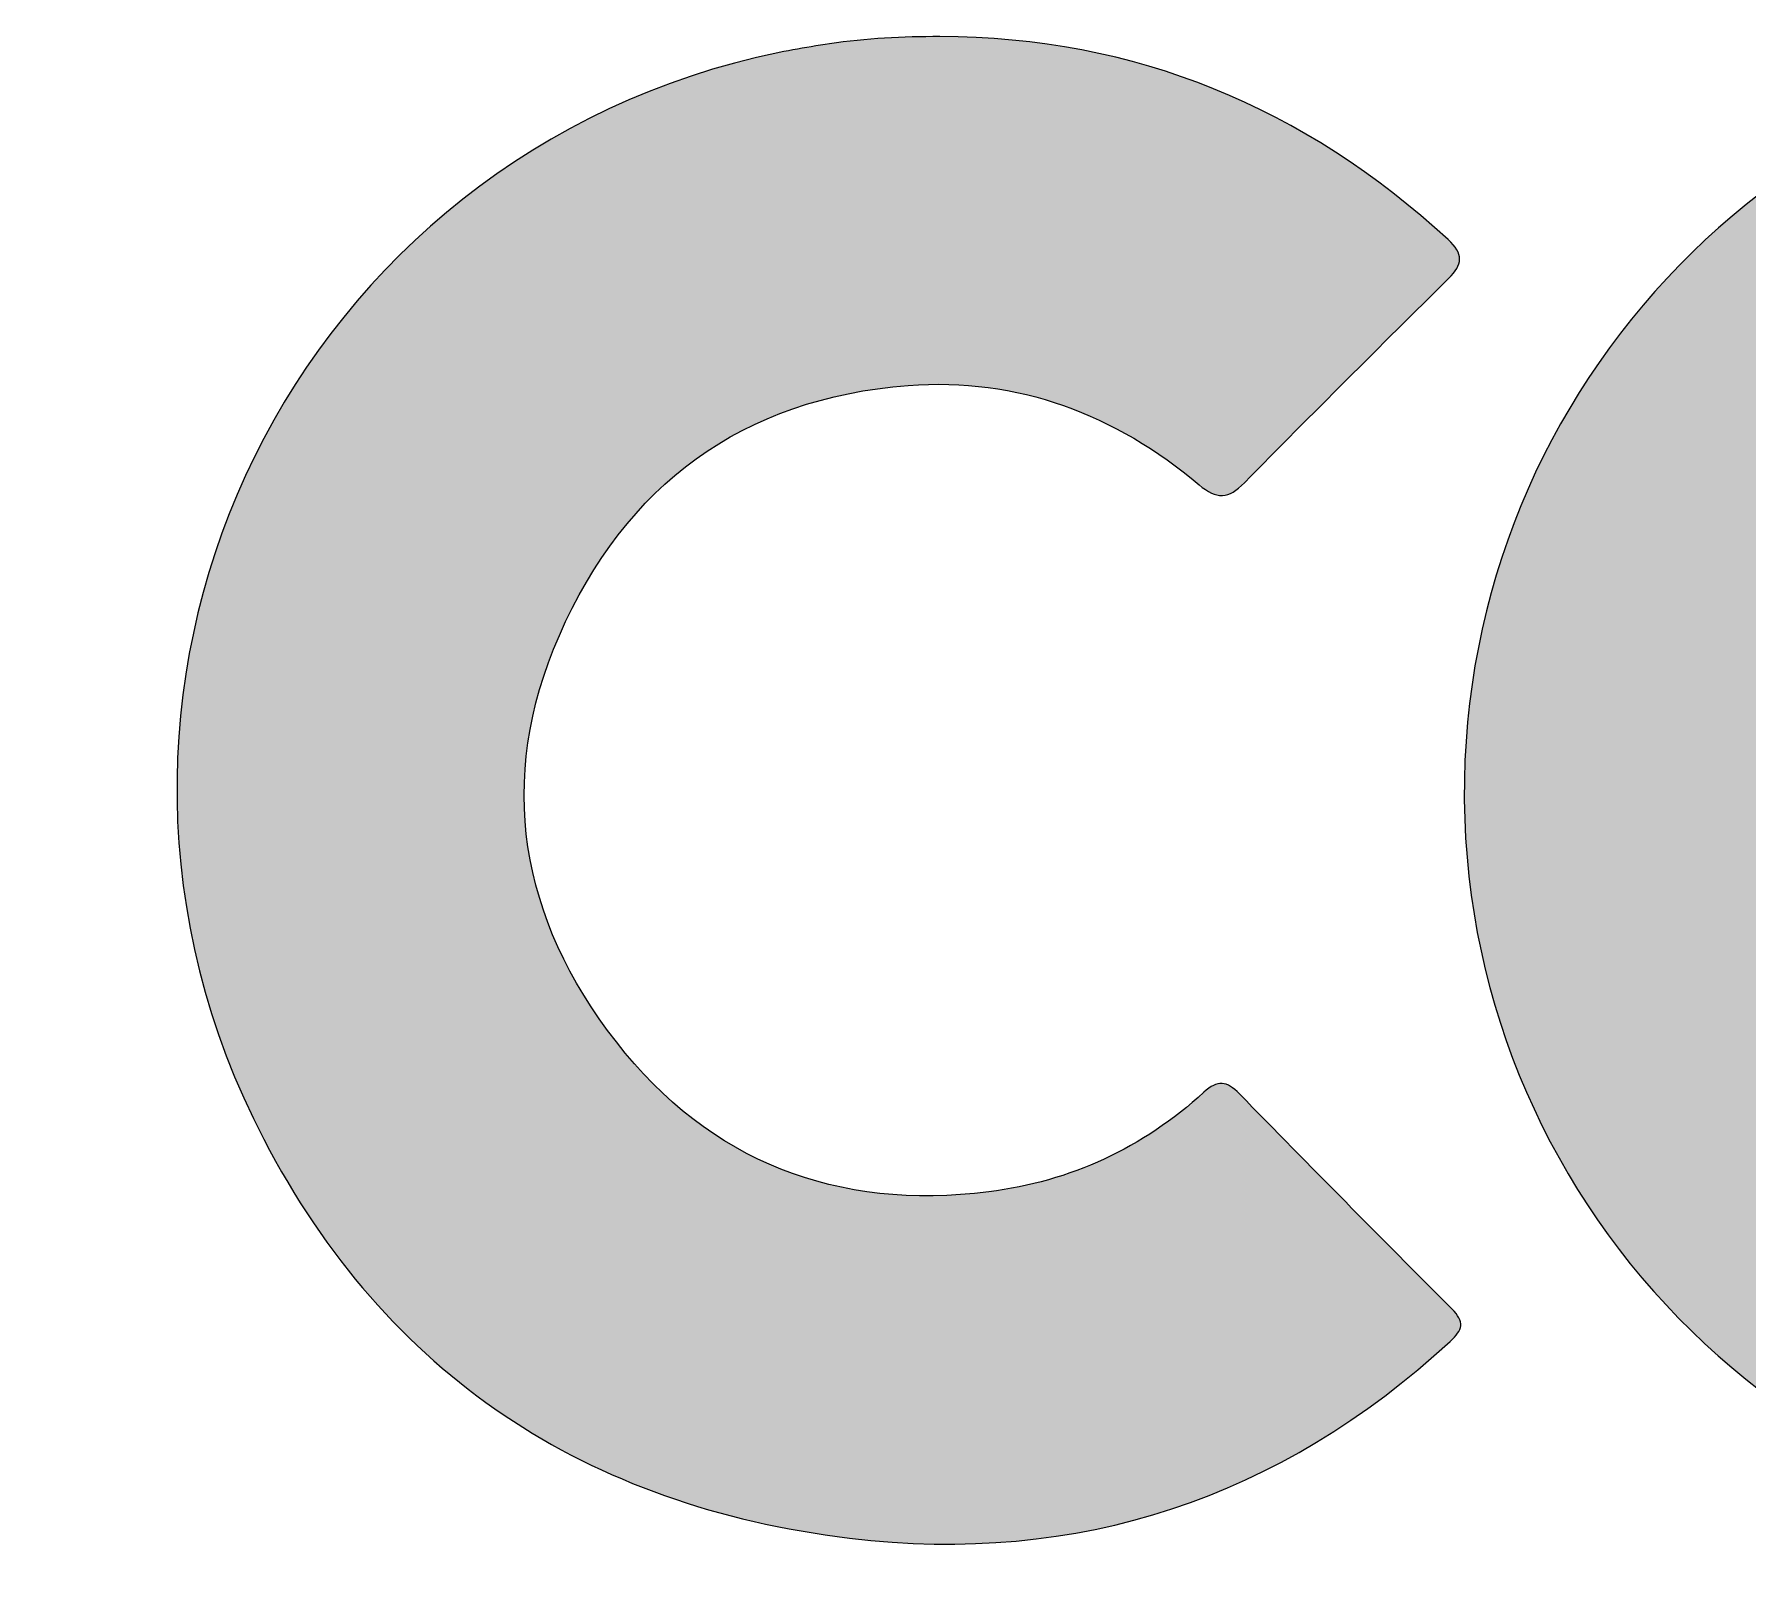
# Model space of a CAD drawing. Extents: x 560 to 1440, y -1293 to -707.
# Drawn here: x 662.8 to 822.6, y -849.6 to -706.7 of the extents above; entities that cross this region are included whole.
import ezdxf

# ---------------------------------------------------------------- set-up
doc = ezdxf.new("R2010")
doc.units = 0
doc.header["$MEASUREMENT"] = 0
doc.layers.add('katman 1', color=7, linetype='Continuous')

# ---------------------------------------------------------------- blocks, each defined once
blk = doc.blocks.new('block 3')
at = {"layer": 'katman 1', "true_color": 0x010101}
h = blk.add_hatch(color=18, dxfattribs=at)
h.dxf.hatch_style = 2
edge = h.paths.add_edge_path()
edge.add_spline(control_points=[(747.27, -706.92), (765.59, -706.94), (781.26, -713.55), (794.69, -725.85), (796.15, -727.19), (796.07, -728.16), (794.74, -729.48), (788.36, -735.8), (781.99, -742.13), (775.7, -748.54), (774.19, -750.08), (773.1, -750.12), (771.46, -748.73), (763.63, -742.15), (754.58, -738.69), (744.32, -739.47), (728.85, -740.65), (717.92, -748.76), (711.78, -762.8), (705.85, -776.33), (708.14, -789.25), (717.1, -800.73), (725.86, -811.95), (737.67, -816.49), (751.84, -814.71), (759.5, -813.74), (766.21, -810.63), (771.9, -805.42), (773.18, -804.24), (774.05, -804.36), (775.22, -805.57), (781.79, -812.29), (788.4, -818.98), (795.04, -825.63), (796.26, -826.85), (796.07, -827.58), (794.87, -828.68), (778.97, -843.31), (760.23, -849.6), (738.85, -847.02), (714.36, -844.06), (695.64, -831.8), (684.21, -809.81), (662.8, -768.64), (685.77, -719.48), (730.18, -708.86), (732.43, -708.32), (734.71, -707.93), (736.99, -707.59), (740.4, -707.09), (743.83, -706.91), (747.27, -706.92)], knot_values=[0, 0, 0, 0, 1, 1, 1, 2, 2, 2, 3, 3, 3, 4, 4, 4, 5, 5, 5, 6, 6, 6, 7, 7, 7, 8, 8, 8, 9, 9, 9, 10, 10, 10, 11, 11, 11, 12, 12, 12, 13, 13, 13, 14, 14, 14, 15, 15, 15, 16, 16, 16, 17, 17, 17, 17], degree=3, periodic=1)
h = blk.add_hatch(color=18, dxfattribs=at)
h.dxf.hatch_style = 2
edge = h.paths.add_edge_path()
edge.add_spline(control_points=[(936.86, -777.49), (936.85, -816.35), (905.18, -847.77), (865.88, -847.61), (826.94, -847.45), (795.53, -815.23), (796.21, -776.27), (796.88, -737.68), (828.55, -706.7), (867.2, -707.02), (905.37, -707.33), (936.86, -738.94), (936.86, -777.49)], knot_values=[0, 0, 0, 0, 1, 1, 1, 2, 2, 2, 3, 3, 3, 4, 4, 4, 4], degree=3, periodic=1)
edge = h.paths.add_edge_path()
edge.add_spline(control_points=[(866.89, -739.41), (846.1, -739.3), (829.06, -756.08), (828.59, -776.44), (828.12, -796.55), (844.2, -815.15), (866.77, -815.31), (886.78, -815.46), (904.08, -798.17), (904.48, -778.45), (904.91, -757.56), (888.05, -739.57), (866.89, -739.41)], knot_values=[0, 0, 0, 0, 1, 1, 1, 2, 2, 2, 3, 3, 3, 4, 4, 4, 4], degree=3, periodic=1)
at = {"layer": 'katman 1', "lineweight": 0}
for points, knots in [([(747.27, -706.92), (765.59, -706.94), (781.26, -713.55), (794.69, -725.85), (796.15, -727.19), (796.07, -728.16), (794.74, -729.48), (788.36, -735.8), (781.99, -742.13), (775.7, -748.54), (774.19, -750.08), (773.1, -750.12), (771.46, -748.73), (763.63, -742.15), (754.58, -738.69), (744.32, -739.47), (728.85, -740.65), (717.92, -748.76), (711.78, -762.8), (705.85, -776.33), (708.14, -789.25), (717.1, -800.73), (725.86, -811.95), (737.67, -816.49), (751.84, -814.71), (759.5, -813.74), (766.21, -810.63), (771.9, -805.42), (773.18, -804.24), (774.05, -804.36), (775.22, -805.57), (781.79, -812.29), (788.4, -818.98), (795.04, -825.63), (796.26, -826.85), (796.07, -827.58), (794.87, -828.68), (778.97, -843.31), (760.23, -849.6), (738.85, -847.02), (714.36, -844.06), (695.64, -831.8), (684.21, -809.81), (662.8, -768.64), (685.77, -719.48), (730.18, -708.86), (732.43, -708.32), (734.71, -707.93), (736.99, -707.59), (740.4, -707.09), (743.83, -706.91), (747.27, -706.92)], [0, 0, 0, 0, 1, 1, 1, 2, 2, 2, 3, 3, 3, 4, 4, 4, 5, 5, 5, 6, 6, 6, 7, 7, 7, 8, 8, 8, 9, 9, 9, 10, 10, 10, 11, 11, 11, 12, 12, 12, 13, 13, 13, 14, 14, 14, 15, 15, 15, 16, 16, 16, 17, 17, 17, 17]), ([(936.86, -777.49), (936.85, -816.35), (905.18, -847.77), (865.88, -847.61), (826.94, -847.45), (795.53, -815.23), (796.21, -776.27), (796.88, -737.68), (828.55, -706.7), (867.2, -707.02), (905.37, -707.33), (936.86, -738.94), (936.86, -777.49)], [0, 0, 0, 0, 1, 1, 1, 2, 2, 2, 3, 3, 3, 4, 4, 4, 4])]:
    blk.add_open_spline(points, degree=3, knots=knots, dxfattribs=at)
blk = doc.blocks.new('block 2')
at = {"layer": 'katman 1'}
blk.add_blockref('block 3', (0, 0), dxfattribs=at)

msp = doc.modelspace()

# ---------------------------------------------------------------- block references
at = {"layer": 'katman 1'}
msp.add_blockref('block 2', (0, 0), dxfattribs=at)

doc.saveas('drawing.dxf')
